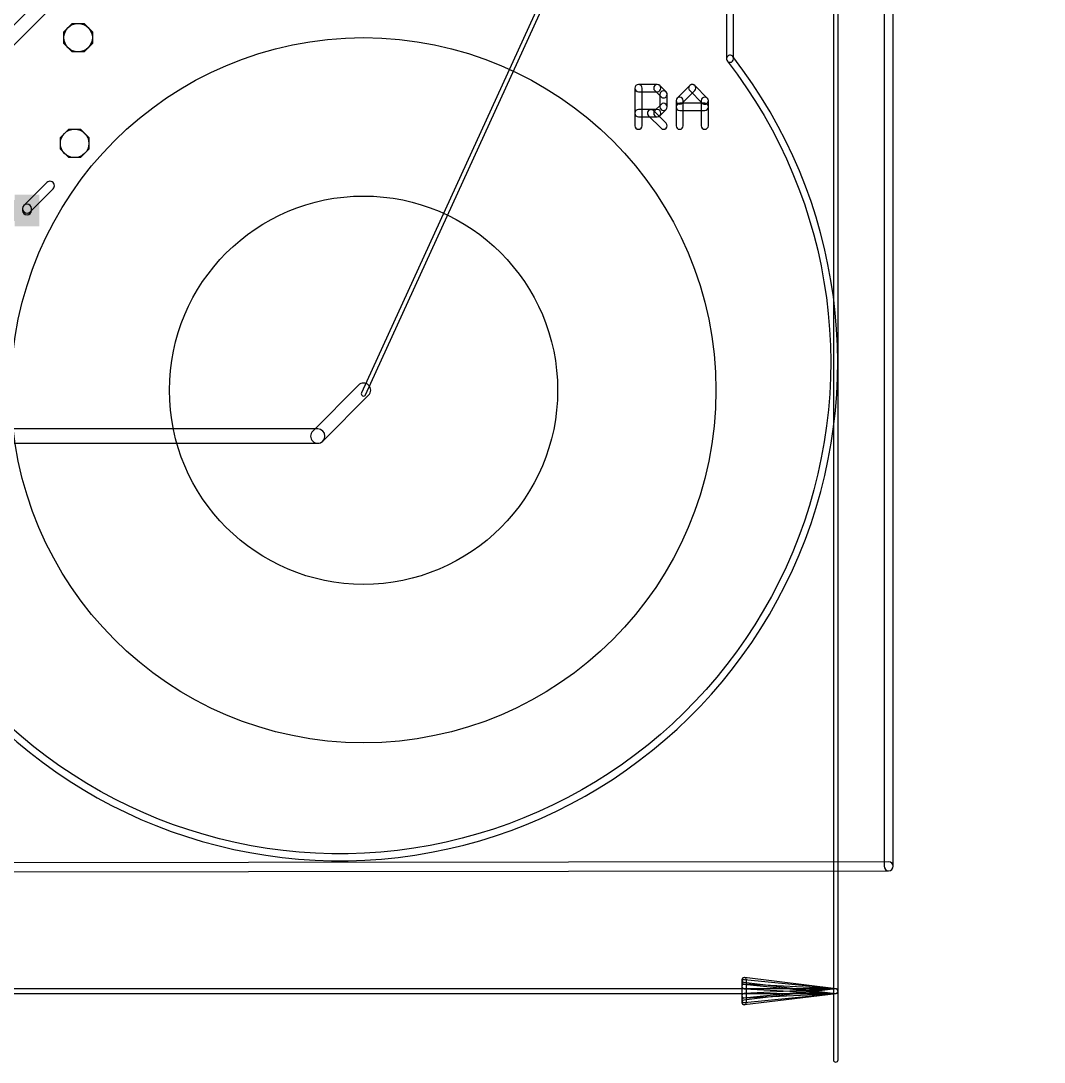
# Model space of a CAD drawing. Extents: x -21 to 88, y -12 to 76.
# Drawn here: x 59.37 to 88.42, y -11.56 to 17.98 of the extents above; entities that cross this region are included whole.
import ezdxf

# ---------------------------------------------------------------- set-up
doc = ezdxf.new("R2010")
doc.units = 0
for name, color, linetype in [('1', 22, 'CONTINUOUS'), ('16', 175, 'CONTINUOUS'), ('18', 82, 'CONTINUOUS'), ('20', 7, 'CONTINUOUS'), ('21', 253, 'CONTINUOUS'), ('51', 253, 'CONTINUOUS')]:
    doc.layers.add(name, color=color, linetype=linetype)

# ---------------------------------------------------------------- blocks, each defined once
blk = doc.blocks.new('RECT')
blk.add_solid([(-0.5, -0.5), (0.5, -0.5), (-0.5, 0.5), (0.5, 0.5)])
blk = doc.blocks.new('ROUNDV')
blk.add_circle((0, 0), 0.5)
blk = doc.blocks.new('OCTAGONV')
blk.add_lwpolyline([(-0.5, -0.2071), (-0.5, 0.2071), (-0.2071, 0.5), (0.2071, 0.5), (0.5, 0.2071), (0.5, -0.2071), (0.2071, -0.5), (-0.2071, -0.5)], close=True)

msp = doc.modelspace()

# ---------------------------------------------------------------- linework, layer by layer
at = {"layer": '1'}
for points in [[(84.127, -6), (84.127, 33.225, 1), (83.873, 33.225), (83.873, -6, 1)], [(59.6398, 12.5602), (60.2898, 13.2102, 1), (60.1102, 13.3898), (59.4602, 12.7398, 1)], [(59.677, 12.6), (59.677, 12.65, 1), (59.423, 12.65), (59.423, 12.6, 1)], [(67.9437, 6.0563), (69.2437, 7.3563, 1), (68.9563, 7.6437), (67.6563, 6.3437, 1)], [(55.8, 5.9968), (67.8, 5.9968, 1), (67.8, 6.4032), (55.8, 6.4032, 1)], [(-6.7999, -6.227), (84.0001, -6.127, 1), (83.9999, -5.873), (-6.8001, -5.973, 1)]]:
    msp.add_lwpolyline(points, format="xyb", close=True, dxfattribs=at)
at = {"layer": '16'}
for points in [[(83.873, 33.225), (83.873, -6, 1), (84.127, -6), (84.127, 33.225, 1)], [(55.0437, 13.1563), (60.2437, 18.3563, 1), (59.9563, 18.6437), (54.7563, 13.4437, 1)], [(83.9999, -5.873), (-6.8001, -5.973, 1), (-6.7999, -6.227), (84.0001, -6.127, 1)]]:
    msp.add_lwpolyline(points, format="xyb", close=True, dxfattribs=at)
at = {"layer": '20'}
for points in [[(79.4, 24.8), (79.4, 16.9, 1), (79.6, 16.9), (79.6, 24.8, 1)], [(57.1807, 0.059, 1), (57.0193, -0.059, 1.0148), (79.5789, 16.9614, 1), (79.4211, 16.8386, -1.0148)]]:
    msp.add_lwpolyline(points, format="xyb", close=True, dxfattribs=at)
at = {"layer": '21'}
for points in [[(77.0032, 15.0016), (77.0032, 16.0693, 1), (76.8, 16.0693), (76.8, 15.0016, 1)], [(76.9016, 15.9677), (77.4355, 15.9677, 1), (77.4355, 16.1709), (76.9016, 16.1709, 1)], [(77.3636, 15.9975), (77.5416, 15.8195, 1), (77.6852, 15.9632), (77.5073, 16.1412, 1)], [(77.5118, 15.8914), (77.5118, 15.5355, 1), (77.715, 15.5355), (77.715, 15.8914, 1)], [(78.1428, 15.6416), (78.4987, 15.9975, 1), (78.3551, 16.1412), (77.9992, 15.7852, 1)], [(78.3551, 15.9975), (78.711, 15.6416, 1), (78.8546, 15.7852), (78.4987, 16.1412, 1)], [(78.1726, 15.0016), (78.1726, 15.7134, 1), (77.9694, 15.7134), (77.9694, 15.0016, 1)], [(78.6812, 15.7134), (78.6812, 15.0016, 1), (78.8844, 15.0016), (78.8844, 15.7134, 1)], [(77.4355, 15.4591), (76.9016, 15.4591, 1), (76.9016, 15.2559), (77.4355, 15.2559, 1)], [(77.1857, 15.2857), (77.5416, 14.9298, 1), (77.6852, 15.0734), (77.3293, 15.4293, 1)], [(77.5416, 15.6073), (77.3636, 15.4293, 1), (77.5073, 15.2857), (77.6852, 15.4636, 1)], [(78.071, 15.4339), (78.7828, 15.4339, 1), (78.7828, 15.6371), (78.071, 15.6371, 1)]]:
    msp.add_lwpolyline(points, format="xyb", close=True, dxfattribs=at)
at = {"layer": '51'}
for points in [[(69.1591, 7.373), (88.4092, 49.4645, 1), (88.291, 49.5186), (69.0409, 7.427, 1)], [(82.435, 40.8), (82.435, -11.4924, 1), (82.565, -11.4924), (82.565, 40.8, 1)], [(82.5079, -9.4779), (79.9079, -9.1587, 1), (79.8921, -9.2877), (82.4921, -9.6069, 1)], [(79.835, -9.2232), (79.835, -9.8617, 1), (79.965, -9.8617), (79.965, -9.2232, 1)], [(82.5065, -9.4777), (79.9065, -9.2177, 1), (79.8935, -9.3471), (82.4935, -9.6071, 1)], [(82.5032, -9.4775), (79.9032, -9.3475, 1), (79.8968, -9.4773), (82.4968, -9.6073, 1)], [(-2.2, -9.6074), (82.5, -9.6074, 1), (82.5, -9.4774), (-2.2, -9.4774, 1)], [(79.9079, -9.9262), (82.5079, -9.6069, 1), (82.4921, -9.4779), (79.8921, -9.7971, 1)], [(79.9032, -9.7373), (82.5032, -9.6073, 1), (82.4968, -9.4775), (79.8968, -9.6075, 1)], [(79.9065, -9.8671), (82.5065, -9.6071, 1), (82.4935, -9.4777), (79.8935, -9.7377, 1)]]:
    msp.add_lwpolyline(points, format="xyb", close=True, dxfattribs=at)

# ---------------------------------------------------------------- block references
at = {"layer": '1', "xscale": 0.7, "yscale": 0.9}
msp.add_blockref('RECT', (59.55, 12.6), dxfattribs=at)
at = {"layer": '18'}
for name, p, xscale, yscale in [('OCTAGONV', (61, 17.5), 0.808, 0.808), ('ROUNDV', (61, 17.5), 0.808, 0.808), ('ROUNDV', (61, 17.5), 0.808, 0.808), ('OCTAGONV', (61, 17.5), 0.808, 0.808), ('ROUNDV', (69.1, 7.5), 20, 20), ('ROUNDV', (69.1, 7.5), 20, 20), ('OCTAGONV', (60.9, 14.5), 0.808, 0.808), ('ROUNDV', (60.9, 14.5), 0.808, 0.808), ('ROUNDV', (60.9, 14.5), 0.808, 0.808), ('OCTAGONV', (60.9, 14.5), 0.808, 0.808), ('ROUNDV', (69.1, 7.5), 11.016, 11.016), ('ROUNDV', (69.1, 7.5), 11.016, 11.016)]:
    msp.add_blockref(name, p, dxfattribs=dict(at, xscale=xscale, yscale=yscale))
at = {"layer": '51', "xscale": 0.3, "yscale": 0.5999}
msp.add_blockref('RECT', (59.3088, 12.5952), dxfattribs=at)

doc.saveas('drawing.dxf')
